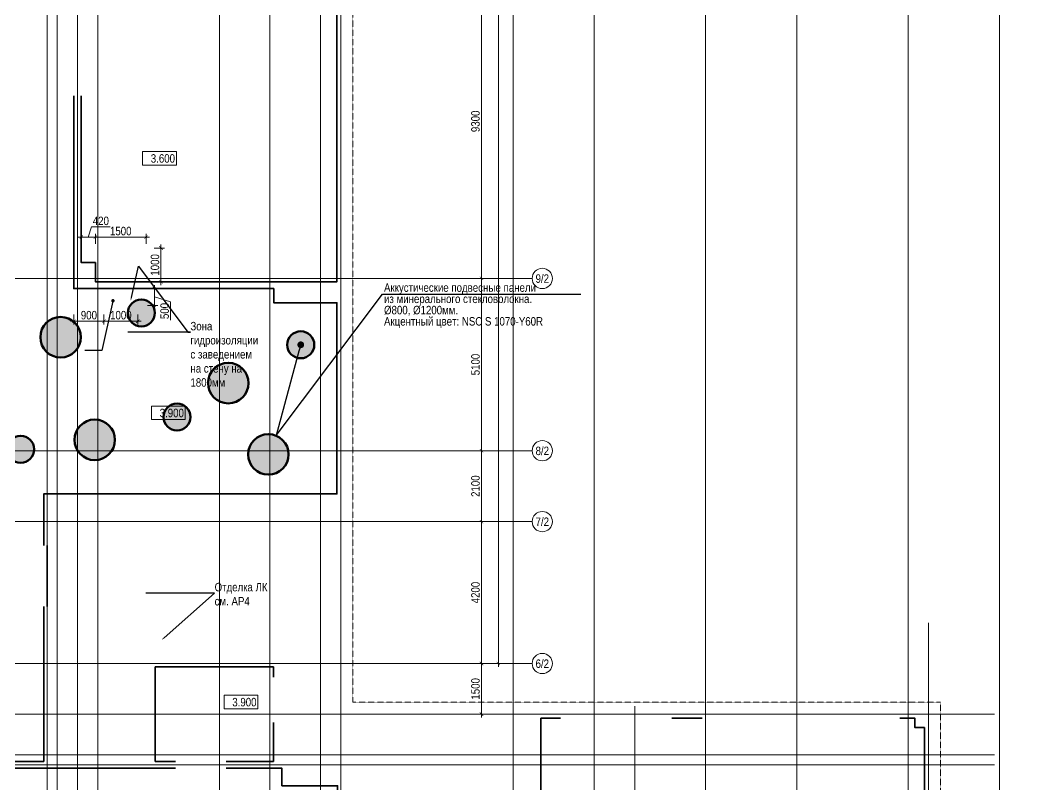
# Model space of a CAD drawing. Header units: millimetres. Extents: x -328335 to 1460319, y -208171 to 164069.
# Drawn here: x 56209 to 86450, y 11416 to 34037 of the extents above; entities that cross this region are included whole.
import ezdxf
from ezdxf import colors
from ezdxf.entities.mleader import LeaderData, LeaderLine
from ezdxf.enums import TextEntityAlignment as Align
from ezdxf.math import Vec2, Vec3

# ---------------------------------------------------------------- set-up
doc = ezdxf.new("R2010")
doc.units = ezdxf.units.MM
doc.header["$LTSCALE"] = 0.5
doc.linetypes.add('CENTER', pattern=[50.8, 31.75, -6.35, 6.35, -6.35])
doc.linetypes.add('DASHED', pattern=[19.05, 12.7, -6.35])
doc.layers.get('Defpoints').update_dxf_attribs({"color": 140})
for name, color, linetype, lineweight in [('АИ_Плинтус', 3, 'Continuous', 9), ('АИ_Полы', 1, 'Continuous', 9), ('АИ_Полы марка', 1, 'Continuous', 13), ('АИ_Полы_размеры', 7, 'Continuous', 5), ('АР6_потолок_отм', 5, 'Continuous', 5), ('АЦ_Бафы', 8, 'Continuous', 0), ('АЦ_Выноски', 7, 'Continuous', 5), ('АЦ_Стены', 8, 'Continuous', 70), ('РД_Оси_размер', 8, 'Continuous', 0)]:
    doc.layers.add(name, color=color, linetype=linetype, lineweight=lineweight)
doc.layers.add('АИ_Т_Профиль', color=2, linetype='Continuous', lineweight=40, true_color=0xffff00)
doc.layers.add('РД_Оси_100', color=7, linetype='Continuous', lineweight=0, true_color=0x525252)
doc.layers.add('АР_Делит', color=120, linetype='Continuous', lineweight=0, plot=False)
doc.styles.add('Arial_Narrow_08', font='ARIALN.TTF', dxfattribs={"width": 0.8})
doc.styles.get("Standard").update_dxf_attribs({"font": 'romans.shx', "width": 0.75})
doc.styles.add('style1', font='ARIALN.TTF')
doc.styles.add('ккк', font='isocpeur.ttf', dxfattribs={"width": 0.85, "oblique": 15})
doc.dimstyles.new('Dim100_ареал', dxfattribs={"dimscale": 100, "dimtxt": 2.5, "dimasz": 1, "dimexe": 1, "dimexo": 1, "dimgap": 0.5, "dimtad": 1, "dimzin": 12, "dimdsep": 46, "dimtxsty": 'style1', "dimblk": 'ARCHTICK', "dimcen": 1, "dimdle": 1, "dimaunit": 1, "dimadec": 0, "dimazin": 3, "dimtfac": 1, "dimtmove": 1, "dimatfit": 3, "dimldrblk": 'OPEN30', "dimfxl": 2, "dimfxlon": 1, "dimtolj": 1, "dimtzin": 0, "dimlwd": 5, "dimlwe": 5, "dimarcsym": 0})

# ---------------------------------------------------------------- blocks, each defined once
blk = doc.blocks.new('A-iden')
at = {"linetype": 'Continuous', "lineweight": 5}
blk.add_circle((0, -4), 3, dxfattribs=at)
at = {"color": 0, "linetype": 'Continuous', "lineweight": 20, "style": 'ккк', "width": 0.85}
blk.add_attdef('ID', text='', height=4, dxfattribs=at).set_placement((0.31, -3.85), align=Align.MIDDLE_CENTER)
blk = doc.blocks.new('_ArchTick')
at = {"color": 0, "linetype": 'ByBlock', "const_width": 0.15}
blk.add_lwpolyline([(-0.5, -0.5), (0.5, 0.5)], dxfattribs=at)
blk = doc.blocks.new('*D251')
at = {"layer": 'Defpoints', "color": 0, "transparency": 16777216}
for p in [(68364, 68320), (70364, 68320), (68364, 15000)]:
    blk.add_point(p, dxfattribs=at)
at = {"layer": 'РД_Оси_размер', "color": 0, "lineweight": 5, "transparency": 16777216}
for p, q in [((70364, 14900), (70364, 68420)), ((70164, 68320), (70464, 68320)), ((70164, 15000), (70464, 15000))]:
    blk.add_line(p, q, dxfattribs=at)
at = {"layer": 'РД_Оси_размер', "color": 0, "lineweight": 5, "transparency": 16777216, "xscale": 100, "yscale": 100, "zscale": 100}
for p, rotation in [((70364, 68320), 90), ((70364, 15000), 270)]:
    blk.add_blockref('_ArchTick', p, dxfattribs=dict(at, rotation=rotation))
at = {"layer": 'РД_Оси_размер', "color": 0, "transparency": 16777216, "insert": (70186, 41660), "char_height": 250, "attachment_point": 5, "rotation": 90, "style": 'style1'}
blk.add_mtext('\\A1;53320', dxfattribs=at)
blk = doc.blocks.new('_Open30')
at = {"color": 0, "linetype": 'ByBlock', "lineweight": -2}
for p, q in [((-1, 0.27), (0, 0)), ((0, 0), (-1, -0.27)), ((0, 0), (-1, 0))]:
    blk.add_line(p, q, dxfattribs=at)
blk = doc.blocks.new('*D34')
at = {"layer": 'Defpoints', "color": 0, "transparency": 16777216}
for p in [(68364, 35700), (68364, 26400), (69864, 26400)]:
    blk.add_point(p, dxfattribs=at)
at = {"layer": 'РД_Оси_размер', "color": 0, "lineweight": 5, "transparency": 16777216}
for p, q in [((69664, 35700), (69964, 35700)), ((69864, 35800), (69864, 26300)), ((69664, 26400), (69964, 26400))]:
    blk.add_line(p, q, dxfattribs=at)
at = {"layer": 'РД_Оси_размер', "color": 0, "lineweight": 5, "transparency": 16777216, "xscale": 100, "yscale": 100, "zscale": 100}
for p, rotation in [((69864, 35700), 90), ((69864, 26400), 270)]:
    blk.add_blockref('_ArchTick', p, dxfattribs=dict(at, rotation=rotation))
at = {"layer": 'РД_Оси_размер', "color": 0, "transparency": 16777216, "insert": (69686, 31050), "char_height": 250, "attachment_point": 5, "rotation": 90, "style": 'style1'}
blk.add_mtext('\\A1;9300', dxfattribs=at)
blk = doc.blocks.new('*D22')
at = {"layer": 'Defpoints', "color": 0, "transparency": 16777216}
for p in [(68364, 26400), (68364, 21300), (69864, 21300)]:
    blk.add_point(p, dxfattribs=at)
at = {"layer": 'РД_Оси_размер', "color": 0, "lineweight": 5, "transparency": 16777216}
for p, q in [((69664, 26400), (69964, 26400)), ((69864, 26500), (69864, 21200)), ((69664, 21300), (69964, 21300))]:
    blk.add_line(p, q, dxfattribs=at)
at = {"layer": 'РД_Оси_размер', "color": 0, "lineweight": 5, "transparency": 16777216, "xscale": 100, "yscale": 100, "zscale": 100}
for p, rotation in [((69864, 26400), 90), ((69864, 21300), 270)]:
    blk.add_blockref('_ArchTick', p, dxfattribs=dict(at, rotation=rotation))
at = {"layer": 'РД_Оси_размер', "color": 0, "transparency": 16777216, "insert": (69686, 23850), "char_height": 250, "attachment_point": 5, "rotation": 90, "style": 'style1'}
blk.add_mtext('\\A1;5100', dxfattribs=at)
blk = doc.blocks.new('*D35')
at = {"layer": 'Defpoints', "color": 0, "transparency": 16777216}
for p in [(68364, 21300), (68364, 19200), (69864, 19200)]:
    blk.add_point(p, dxfattribs=at)
at = {"layer": 'РД_Оси_размер', "color": 0, "lineweight": 5, "transparency": 16777216}
for p, q in [((69664, 21300), (69964, 21300)), ((69864, 21400), (69864, 19100)), ((69664, 19200), (69964, 19200))]:
    blk.add_line(p, q, dxfattribs=at)
at = {"layer": 'РД_Оси_размер', "color": 0, "lineweight": 5, "transparency": 16777216, "xscale": 100, "yscale": 100, "zscale": 100}
for p, rotation in [((69864, 21300), 90), ((69864, 19200), 270)]:
    blk.add_blockref('_ArchTick', p, dxfattribs=dict(at, rotation=rotation))
at = {"layer": 'РД_Оси_размер', "color": 0, "transparency": 16777216, "insert": (69686, 20250), "char_height": 250, "attachment_point": 5, "rotation": 90, "style": 'style1'}
blk.add_mtext('\\A1;2100', dxfattribs=at)
blk = doc.blocks.new('*D36')
at = {"layer": 'Defpoints', "color": 0, "transparency": 16777216}
for p in [(68364, 19200), (68364, 15000), (69864, 15000)]:
    blk.add_point(p, dxfattribs=at)
at = {"layer": 'РД_Оси_размер', "color": 0, "lineweight": 5, "transparency": 16777216}
for p, q in [((69664, 19200), (69964, 19200)), ((69864, 19300), (69864, 14900)), ((69664, 15000), (69964, 15000))]:
    blk.add_line(p, q, dxfattribs=at)
at = {"layer": 'РД_Оси_размер', "color": 0, "lineweight": 5, "transparency": 16777216, "xscale": 100, "yscale": 100, "zscale": 100}
for p, rotation in [((69864, 19200), 90), ((69864, 15000), 270)]:
    blk.add_blockref('_ArchTick', p, dxfattribs=dict(at, rotation=rotation))
at = {"layer": 'РД_Оси_размер', "color": 0, "transparency": 16777216, "insert": (69686, 17100), "char_height": 250, "attachment_point": 5, "rotation": 90, "style": 'style1'}
blk.add_mtext('\\A1;4200', dxfattribs=at)
blk = doc.blocks.new('*D23')
at = {"layer": 'Defpoints', "color": 0, "transparency": 16777216}
for p in [(68364, 15000), (68364, 13500), (69864, 13500)]:
    blk.add_point(p, dxfattribs=at)
at = {"layer": 'РД_Оси_размер', "color": 0, "lineweight": 5, "transparency": 16777216}
for p, q in [((69664, 15000), (69964, 15000)), ((69864, 15100), (69864, 13400)), ((69664, 13500), (69964, 13500))]:
    blk.add_line(p, q, dxfattribs=at)
at = {"layer": 'РД_Оси_размер', "color": 0, "lineweight": 5, "transparency": 16777216, "xscale": 100, "yscale": 100, "zscale": 100}
for p, rotation in [((69864, 15000), 90), ((69864, 13500), 270)]:
    blk.add_blockref('_ArchTick', p, dxfattribs=dict(at, rotation=rotation))
at = {"layer": 'РД_Оси_размер', "color": 0, "transparency": 16777216, "insert": (69686, 14250), "char_height": 250, "attachment_point": 5, "rotation": 90, "style": 'style1'}
blk.add_mtext('\\A1;1500', dxfattribs=at)
blk = doc.blocks.new('Отметка_план')
at = {"color": 7, "lineweight": 5}
blk.add_lwpolyline([(0, 0), (10, 0), (10, 4), (0, 4)], close=True, dxfattribs=at)
at = {"style": 'Arial_Narrow_08', "width": 0.8}
blk.add_attdef('OTMG', text='', height=2.5, dxfattribs=at).set_placement((9.06, 0.7), align=Align.RIGHT)
blk = doc.blocks.new('*D99')
at = {"layer": 'Defpoints', "color": 0, "transparency": 16777216}
for p in [(59930, 27622), (58430, 26300), (59930, 26300)]:
    blk.add_point(p, dxfattribs=at)
at = {"layer": 'АИ_Полы_размеры', "color": 0, "lineweight": 5, "transparency": 16777216}
for p, q in [((58330, 27622), (60030, 27622)), ((58430, 27422), (58430, 27722)), ((59930, 27422), (59930, 27722))]:
    blk.add_line(p, q, dxfattribs=at)
at = {"layer": 'АИ_Полы_размеры', "color": 0, "lineweight": 5, "transparency": 16777216, "xscale": 100, "yscale": 100, "zscale": 100, "rotation": 180}
blk.add_blockref('_ArchTick', (58430, 27622), dxfattribs=at)
at = {"layer": 'АИ_Полы_размеры', "color": 0, "lineweight": 5, "transparency": 16777216, "xscale": 100, "yscale": 100, "zscale": 100}
blk.add_blockref('_ArchTick', (59930, 27622), dxfattribs=at)
at = {"layer": 'АИ_Полы_размеры', "color": 0, "transparency": 16777216, "insert": (59180, 27800), "char_height": 250, "attachment_point": 5, "style": 'style1'}
blk.add_mtext('\\A1;1500', dxfattribs=at)
blk = doc.blocks.new('*D100')
at = {"layer": 'Defpoints', "color": 0, "transparency": 16777216}
for p in [(59930, 27300), (60372, 27300), (59930, 26300)]:
    blk.add_point(p, dxfattribs=at)
at = {"layer": 'АИ_Полы_размеры', "color": 0, "lineweight": 5, "transparency": 16777216}
for p, q in [((60172, 27300), (60472, 27300)), ((60372, 26200), (60372, 27400)), ((60172, 26300), (60472, 26300))]:
    blk.add_line(p, q, dxfattribs=at)
at = {"layer": 'АИ_Полы_размеры', "color": 0, "lineweight": 5, "transparency": 16777216, "xscale": 100, "yscale": 100, "zscale": 100}
for p, rotation in [((60372, 27300), 90), ((60372, 26300), 270)]:
    blk.add_blockref('_ArchTick', p, dxfattribs=dict(at, rotation=rotation))
at = {"layer": 'АИ_Полы_размеры', "color": 0, "transparency": 16777216, "insert": (60195, 26800), "char_height": 250, "attachment_point": 5, "rotation": 90, "style": 'style1'}
blk.add_mtext('\\A1;1000', dxfattribs=at)
blk = doc.blocks.new('*D173')
at = {"layer": 'Defpoints', "color": 0, "transparency": 16777216}
for p in [(58010, 27622), (58010, 27300), (58430, 27300)]:
    blk.add_point(p, dxfattribs=at)
at = {"layer": 'АИ_Полы_размеры', "color": 0, "lineweight": 5, "transparency": 16777216}
for p, q in [((58220, 27622), (58311, 27925)), ((58311, 27925), (58871, 27925)), ((58530, 27622), (57910, 27622)), ((58010, 27422), (58010, 27722)), ((58430, 27422), (58430, 27722))]:
    blk.add_line(p, q, dxfattribs=at)
at = {"layer": 'АИ_Полы_размеры', "color": 0, "lineweight": 5, "transparency": 16777216, "xscale": 100, "yscale": 100, "zscale": 100, "rotation": 180}
blk.add_blockref('_ArchTick', (58010, 27622), dxfattribs=at)
at = {"layer": 'АИ_Полы_размеры', "color": 0, "lineweight": 5, "transparency": 16777216, "xscale": 100, "yscale": 100, "zscale": 100}
blk.add_blockref('_ArchTick', (58430, 27622), dxfattribs=at)
at = {"layer": 'АИ_Полы_размеры', "color": 0, "transparency": 16777216, "insert": (58591, 28102), "char_height": 250, "attachment_point": 5, "style": 'style1'}
blk.add_mtext('\\A1;420', dxfattribs=at)
blk = doc.blocks.new('*D178')
at = {"layer": 'Defpoints', "color": 0, "transparency": 16777216}
for p in [(58684, 25600), (59684, 25600), (59684, 25132)]:
    blk.add_point(p, dxfattribs=at)
at = {"layer": 'АИ_Полы_размеры', "color": 0, "lineweight": 5, "transparency": 16777216}
for p, q in [((58584, 25132), (59784, 25132)), ((58684, 25332), (58684, 25032)), ((59684, 25332), (59684, 25032))]:
    blk.add_line(p, q, dxfattribs=at)
at = {"layer": 'АИ_Полы_размеры', "color": 0, "lineweight": 5, "transparency": 16777216, "xscale": 100, "yscale": 100, "zscale": 100, "rotation": 180}
blk.add_blockref('_ArchTick', (58684, 25132), dxfattribs=at)
at = {"layer": 'АИ_Полы_размеры', "color": 0, "lineweight": 5, "transparency": 16777216, "xscale": 100, "yscale": 100, "zscale": 100}
blk.add_blockref('_ArchTick', (59684, 25132), dxfattribs=at)
at = {"layer": 'АИ_Полы_размеры', "color": 0, "transparency": 16777216, "insert": (59184, 25310), "char_height": 250, "attachment_point": 5, "style": 'style1'}
blk.add_mtext('\\A1;1000', dxfattribs=at)
blk = doc.blocks.new('*D179')
at = {"layer": 'Defpoints', "color": 0, "transparency": 16777216}
for p in [(59684, 26100), (60177, 26100), (59684, 25600)]:
    blk.add_point(p, dxfattribs=at)
at = {"layer": 'АИ_Полы_размеры', "color": 0, "lineweight": 5, "transparency": 16777216}
for p, q in [((59977, 26100), (60277, 26100)), ((60177, 25500), (60177, 26200)), ((60177, 25850), (60658, 25711)), ((60658, 25711), (60658, 25159)), ((59977, 25600), (60277, 25600))]:
    blk.add_line(p, q, dxfattribs=at)
at = {"layer": 'АИ_Полы_размеры', "color": 0, "lineweight": 5, "transparency": 16777216, "xscale": 100, "yscale": 100, "zscale": 100}
for p, rotation in [((60177, 26100), 90), ((60177, 25600), 270)]:
    blk.add_blockref('_ArchTick', p, dxfattribs=dict(at, rotation=rotation))
at = {"layer": 'АИ_Полы_размеры', "color": 0, "transparency": 16777216, "insert": (60480, 25435), "char_height": 250, "attachment_point": 5, "rotation": 90, "style": 'style1'}
blk.add_mtext('\\A1;500', dxfattribs=at)
blk = doc.blocks.new('*D180')
at = {"layer": 'Defpoints', "color": 0, "transparency": 16777216}
for p in [(57790, 26100), (58684, 26100), (57790, 25132)]:
    blk.add_point(p, dxfattribs=at)
at = {"layer": 'АИ_Полы_размеры', "color": 0, "lineweight": 5, "transparency": 16777216}
for p, q in [((58784, 25132), (57690, 25132)), ((57790, 25332), (57790, 25032)), ((58684, 25332), (58684, 25032))]:
    blk.add_line(p, q, dxfattribs=at)
at = {"layer": 'АИ_Полы_размеры', "color": 0, "lineweight": 5, "transparency": 16777216, "xscale": 100, "yscale": 100, "zscale": 100, "rotation": 180}
blk.add_blockref('_ArchTick', (57790, 25132), dxfattribs=at)
at = {"layer": 'АИ_Полы_размеры', "color": 0, "lineweight": 5, "transparency": 16777216, "xscale": 100, "yscale": 100, "zscale": 100}
blk.add_blockref('_ArchTick', (58684, 25132), dxfattribs=at)
at = {"layer": 'АИ_Полы_размеры', "color": 0, "transparency": 16777216, "insert": (58237, 25310), "char_height": 250, "attachment_point": 5, "style": 'style1'}
blk.add_mtext('\\A1;900', dxfattribs=at)
blk = doc.blocks.new('Баф_ор1_800')
at = {"layer": 'АЦ_Стены', "true_color": 0xee6119}
h = blk.add_hatch(color=32, dxfattribs=at)
h.dxf.hatch_style = 1
h.paths.add_polyline_path([(400, 0, 1), (-400, 0, 1)])
at = {"layer": 'АЦ_Стены', "color": 32, "true_color": 0xee6119}
blk.add_circle((0, 0), 400, dxfattribs=at)
blk = doc.blocks.new('Баф_Ор-1_1200')
at = {"layer": 'АЦ_Стены', "true_color": 0xee6119}
h = blk.add_hatch(color=32, dxfattribs=at)
h.dxf.hatch_style = 1
h.paths.add_polyline_path([(600, 0, 1), (-600, 0, 1)])
at = {"layer": 'АЦ_Стены', "color": 32, "true_color": 0xee6119}
blk.add_circle((0, 0), 600, dxfattribs=at)
blk = doc.blocks.new('_Dot')
at = {"color": 0, "linetype": 'ByBlock', "lineweight": -2}
blk.add_line((-0.5, 0), (-1, 0), dxfattribs=at)
at = {"color": 0, "linetype": 'ByBlock', "const_width": 0.5}
blk.add_lwpolyline([(-0.25, 0, 1), (0.25, 0, 1)], format="xyb", close=True, dxfattribs=at)
blk = doc.blocks.new('СОШ_2200_АР_ОСИ_М100_28.05.24')
at = {"layer": 'АР_Делит', "color": 5, "linetype": 'DASHED'}
blk.add_lwpolyline([(114955, 135155), (114955, -355), (93595.036, -355), (93595.036, 13855), (94145, 13855), (94145, 68320), (66055, 68320), (66055, 13857.73), (83455, 13857.73), (83455, -355), (45245, -355), (45245, 13145), (44695, 13145), (44695, 26755), (45245, 26755), (45245, 68320), (20455, 68320), (20455, 26755), (27955, 26755), (27955, 13145), (-355, 13145), (-355, 100855), (37145, 100855), (37145, 129155)], dxfattribs=at)
at = {"layer": 'РД_Оси_100', "color": 8, "linetype": 'CENTER', "true_color": 0x808080}
for p, q in [((63600, -6155), (63600, 139938.679)), ((65100, -6155), (65100, 139938.679)), ((73200, -6155), (73200, 139938.679)), ((79200, -6155), (79200, 139938.679)), ((85200, -6155), (85200, 139938.679)), ((70800, -6155), (70800, 90900)), ((62100, -6155), (62100, 73302.739)), ((43327.994, 26400), (71363.995, 26400)), ((71363.995, 19200), (33000, 19200)), ((71363.995, 15000), (33000, 15000)), ((33000, 13500), (85055, 13500)), ((65700, 13500), (71364.045, 13500))]:
    blk.add_line(p, q, dxfattribs=at)
for points in [[(57300, 139938.679), (57300, -6155)], [(58500, 139938.679), (58500, -6155)], [(65700, -6155), (65700, 139938.679)], [(76500, 139938.679), (76500, -6155)], [(82500, 139938.679), (82500, -6155)], [(57000, 70839.76), (57000, -5755), (56700, -6155)], [(57900, 70753.904), (57900, -6155)], [(33000, 21300), (71363.995, 21300)], [(83100, 16208.195), (83100, -6155)], [(74400, 13738.107), (74400, -6155)], [(85055, 12300), (33500, 12300), (33000, 12450)], [(85055, 12000), (33500, 12000), (33000, 11850)]]:
    blk.add_lwpolyline(points, dxfattribs=at)
at = {"layer": 'РД_Оси_100', "color": 0}
ref = blk.add_blockref('A-iden', (71663.995, 26800), dxfattribs=dict(at, xscale=100, yscale=100, zscale=100))
ref.add_attrib('ID', '9/2', dxfattribs={"layer": '0', "linetype": 'Continuous', "height": 250, "style": 'style1'}).set_placement((71663.995, 26400), align=Align.MIDDLE)
ref = blk.add_blockref('A-iden', (71663.995, 21700), dxfattribs=dict(at, xscale=100, yscale=100, zscale=100))
ref.add_attrib('ID', '8/2', dxfattribs={"layer": '0', "linetype": 'Continuous', "height": 250, "style": 'style1'}).set_placement((71663.995, 21300), align=Align.MIDDLE)
ref = blk.add_blockref('A-iden', (71663.995, 19600), dxfattribs=dict(at, xscale=100, yscale=100, zscale=100))
ref.add_attrib('ID', '7/2', dxfattribs={"layer": '0', "linetype": 'Continuous', "height": 250, "style": 'style1'}).set_placement((71663.995, 19200), align=Align.MIDDLE)
ref = blk.add_blockref('A-iden', (71663.995, 15400), dxfattribs=dict(at, xscale=100, yscale=100, zscale=100))
ref.add_attrib('ID', '6/2', dxfattribs={"layer": '0', "linetype": 'Continuous', "height": 250, "style": 'style1'}).set_placement((71663.995, 15000), align=Align.MIDDLE)
at = {"layer": 'РД_Оси_размер'}
for base, p1, p2, picture, middle in [((70363.995, 68320), (68363.995, 15000), (68363.995, 68320), '*D251', (70186.352, 41660)), ((69863.995, 26400), (68363.995, 35700), (68363.995, 26400), '*D34', (69686.352, 31050)), ((69863.995, 21300), (68363.995, 26400), (68363.995, 21300), '*D22', (69686.352, 23850)), ((69863.995, 19200), (68363.995, 21300), (68363.995, 19200), '*D35', (69686.352, 20250)), ((69863.995, 15000), (68363.995, 19200), (68363.995, 15000), '*D36', (69686.352, 17100)), ((69863.995, 13500), (68363.995, 15000), (68363.995, 13500), '*D23', (69686.352, 14250))]:
    dim = blk.add_linear_dim(base=base, p1=p1, p2=p2, angle=90, dimstyle='Dim100_ареал', dxfattribs=at)
    dim.commit()
    dim.dimension.update_dxf_attribs({"geometry": picture, "text_midpoint": middle})

msp = doc.modelspace()

# ---------------------------------------------------------------- linework, layer by layer
at = {"layer": 'АИ_Плинтус', "color": 24, "linetype": 'ByBlock', "lineweight": 35, "true_color": 0xa52900}
for points in [[(58010, 34700), (58010, 35500), (65580, 35500), (65580, 26300), (58430, 26300), (58430, 26870), (58010, 26870), (58010, 31800)], [(57790, 31800), (57790, 26100), (63710, 26100), (63710, 25680), (65580, 25680), (65580, 20020), (56900, 20020), (56900, 18490)], [(56900, 16690), (56900.001, 12100.009), (53510, 12100.009), (53510, 12250)]]:
    msp.add_lwpolyline(points, dxfattribs=at)
at = {"layer": 'АИ_Плинтус', "color": 160, "linetype": 'ByBlock', "lineweight": 35, "true_color": 0x003fff}
for points in [[(63700, 14599.253), (63700, 14900), (60200, 14897), (60200, 12100), (60800.004, 12100)], [(72200, 13380), (71623.967, 13380), (71623.967, 11082.73), (65600, 11082.623), (65600, 11380), (63951.585, 11380), (63951.585, 11900), (62300.004, 11900)], [(75500, 13380), (76400, 13380)], [(82248.763, 120), (82700, 120), (82700, 400), (82980, 400), (82980, 7690), (82700, 7690), (82700, 8190), (82980, 8190), (82980, 13102.73), (82700, 13102.73), (82700, 13380), (82248.941, 13380)], [(62300.004, 12100), (63700, 12100), (63700, 13249.253)], [(45700, 11500), (45700, 11900.006), (60800.004, 11900.007)]]:
    msp.add_lwpolyline(points, dxfattribs=at)
at = {"layer": 'АИ_Т_Профиль', "linetype": 'ByBlock', "lineweight": 35}
msp.add_lwpolyline([(57000, 16690), (57000, 18490)], dxfattribs=at)

# ---------------------------------------------------------------- block references
at = {"layer": 'АР6_потолок_отм'}
ref = msp.add_blockref('Отметка_план', (59829.24, 29756.311), dxfattribs=dict(at, xscale=100, yscale=100, zscale=100))
ref.add_attrib('OTMG', '3.600', dxfattribs={"layer": '0', "color": 0, "height": 250, "style": 'style1'}).set_placement((60786.658, 30076.127), align=Align.TOP_RIGHT)
ref = msp.add_blockref('Отметка_план', (60092.935, 22221.885), dxfattribs=dict(at, xscale=100, yscale=100, zscale=100))
ref.add_attrib('OTMG', '3.900', dxfattribs={"layer": '0', "color": 0, "height": 250, "style": 'style1'}).set_placement((61050.353, 22541.701), align=Align.TOP_RIGHT)
ref = msp.add_blockref('Отметка_план', (62243.209, 13661.714), dxfattribs=dict(at, xscale=100, yscale=100, zscale=100))
ref.add_attrib('OTMG', '3.900', dxfattribs={"layer": '0', "color": 0, "height": 250, "style": 'style1'}).set_placement((63200.627, 13981.53), align=Align.TOP_RIGHT)
at = {"layer": 'АЦ_Бафы'}
for name, p in [('Баф_ор1_800', (59789.915, 25378.634)), ('Баф_Ор-1_1200', (57398.889, 24659.418)), ('Баф_ор1_800', (64511.561, 24434.813)), ('Баф_Ор-1_1200', (62365.928, 23301.125)), ('Баф_ор1_800', (60846.433, 22296.451)), ('Баф_Ор-1_1200', (58408.11, 21621.806)), ('Баф_Ор-1_1200', (63551.028, 21190.797)), ('Баф_ор1_800', (56217.499, 21342.963))]:
    msp.add_blockref(name, p, dxfattribs=at)
at = {"layer": 'РД_Оси_100'}
msp.add_blockref('СОШ_2200_АР_ОСИ_М100_28.05.24', (0, 0), dxfattribs=at)

# ---------------------------------------------------------------- dimensions: what is measured, and where the dimension line sits
at = {"layer": 'АИ_Полы_размеры'}
for base, p1, p2, picture, middle in [((58010, 27622.206), (58430, 27300), (58010, 27300), '*D173', (58360.793, 28102.492)), ((59930, 27622.206), (58430, 26300), (59930, 26300), '*D99', (59180, 27799.849)), ((59684.393, 25132.135), (58684.393, 25600), (59684.393, 25600), '*D178', (59184.393, 25309.778))]:
    dim = msp.add_linear_dim(base=base, p1=p1, p2=p2, dimstyle='Dim100_ареал', dxfattribs=at)
    dim.commit()
    dim.dimension.update_dxf_attribs({"geometry": picture, "text_midpoint": middle})
dim = msp.add_linear_dim(base=(60372.364, 27300), p1=(59930, 26300), p2=(59930, 27300), angle=90, dimstyle='Dim100_ареал', dxfattribs=at)
dim.commit()
dim.dimension.update_dxf_attribs({"geometry": '*D100', "text_midpoint": (60194.721, 26800)})
dim = msp.add_linear_dim(base=(57790, 25132.135), p1=(58684.393, 26100), p2=(57790, 26100), text='900', dimstyle='Dim100_ареал', dxfattribs=at)
dim.commit()
dim.dimension.update_dxf_attribs({"geometry": '*D180', "text_midpoint": (58237.196, 25309.778)})
dim = msp.add_linear_dim(base=(60176.757, 26100), p1=(59684.393, 25600), p2=(59684.393, 26100), angle=90, dimstyle='Dim100_ареал', dxfattribs=at)
dim.commit()
dim.dimension.update_dxf_attribs({"geometry": '*D179', "text_midpoint": (60657.828, 25661.397), "dimtype": 160})

# ---------------------------------------------------------------- leaders
at = {"layer": 'АИ_Полы', "color": 7, "lineweight": 0}
ml = msp.add_multileader_mtext('Standard', dxfattribs=at)
ml.set_content('Зона гидроизоляции\\Pс заведением на стену на 1800мм', color=7, style='style1')
ml.set_leader_properties()
ml.build(insert=Vec2(0, 0))
ml.multileader.update_dxf_attribs({"text_left_attachment_type": 6, "text_right_attachment_type": 6, "dogleg_length": 0.36, "arrow_head_size": 100})
ctx = ml.context
ctx.base_point, ctx.char_height, ctx.arrow_head_size, ctx.landing_gap_size, ctx.plane_origin = Vec3(61243.892, 24811.634), 250, 100, 0, Vec3(127946.089, 7704.785)
ctx.left_attachment, ctx.right_attachment = 6, 6
notes = []
notes.append((ctx, [(0, (1, 1, 0), (61170.798, 24811.634), (1, 0), 73.094, [(1, [(59473.967, 25738.771), (59705.281, 26765.233)], 0, [])])]))
ctx.mtext.insert, ctx.mtext.rotation, ctx.mtext.width, ctx.mtext.defined_height, ctx.mtext.flow_direction = Vec3(61243.892, 25111.634), 6.283185307, 1831.10562, 363.96, 5
ml = msp.add_multileader_mtext('Standard', dxfattribs=at)
ml.set_content('Отделка ЛК \\Pсм. АР4', color=7, style='style1')
ml.set_leader_properties()
ml.build(insert=Vec2(0, 0))
ml.multileader.update_dxf_attribs({"text_left_attachment_type": 6, "text_right_attachment_type": 6, "dogleg_length": 0.36, "arrow_head_size": 100})
ctx = ml.context
ctx.base_point, ctx.char_height, ctx.arrow_head_size, ctx.landing_gap_size, ctx.plane_origin = Vec3(61960.486, 17085.872), 250, 100, 0, Vec3(134320.92, -1619.733)
ctx.left_attachment, ctx.right_attachment = 6, 6
notes.append((ctx, [(0, (1, 1, 0), (61960.126, 17085.872), (1, 0), 0.36, [(1, [(60388.912, 15696.491)], 0, [])])]))
ctx.mtext.insert, ctx.mtext.rotation, ctx.mtext.width, ctx.mtext.defined_height, ctx.mtext.flow_direction = Vec3(61960.486, 17385.872), 6.283185307, 2384.53574, 799.326, 5
at = {"layer": 'АИ_Полы марка', "color": 0}
ml = msp.add_multileader_mtext('Standard', dxfattribs=at)
ml.set_content('')
ml.set_leader_properties()
ml.set_arrow_properties(name='DOT')
ml.build(insert=Vec2(0, 0))
ml.multileader.update_dxf_attribs({"text_right_attachment_type": 6, "dogleg_length": 3, "arrow_head_size": 100, "scale": 100})
ctx = ml.context
ctx.base_point, ctx.scale, ctx.char_height, ctx.arrow_head_size, ctx.landing_gap_size, ctx.plane_origin = Vec3(57919.088, 24390.649), 100, 250, 100, 200, Vec3(59118.118, 25600)
ctx.right_attachment, ctx.text_align_type = 6, 2
notes.append((ctx, [(0, (1, 1, 0), (58619.088, 24265.649), (-1, 0), 300, [(0, [(58950.609, 25739.526)], 0, [])])]))
ctx.mtext.insert, ctx.mtext.alignment, ctx.mtext.flow_direction = Vec3(58119.088, 24515.649), 3, 5
at = {"layer": 'АЦ_Выноски'}
ml = msp.add_multileader_mtext('Standard', dxfattribs=at)
ml.set_content('\\pxa0.66667;Аккустические подвесные панели \\Pиз минерального стекловолокна. \\P%%C800, %%C1200мм. \\PАкцентный цвет: {\\C240;\\c2367469;NSC S 1070-Y60R}', color=256, style='style1')
ml.set_leader_properties(color=256)
ml.set_arrow_properties(name='DOT')
ml.build(insert=Vec2(0, 0))
ml.multileader.update_dxf_attribs({"has_dogleg": 0, "text_left_attachment_type": 6, "text_right_attachment_type": 6, "arrow_head_size": 200, "scale": 100})
ctx = ml.context
ctx.base_point, ctx.scale, ctx.char_height, ctx.arrow_head_size, ctx.landing_gap_size, ctx.plane_origin, ctx.plane_x_axis, ctx.plane_y_axis = Vec3(66927.111, 25934.222), 100, 250, 200, 50, Vec3(68502.806, 26656.612), Vec3(1, 0.00000001), Vec3(-0.00000001, 1)
ctx.left_attachment, ctx.right_attachment = 6, 6
notes.append((ctx, [(1, (1, 1, 0), (66127.111, 25934.222), (1, 0.00000001), 800, [(1, [(64511.561, 24434.813), (63779.122, 21745.751)], 0, [])])]))
ctx.mtext.insert, ctx.mtext.text_direction, ctx.mtext.rotation, ctx.mtext.line_spacing_factor, ctx.mtext.flow_direction = Vec3(66977.111, 26253.629), Vec3(1, 0.00000001), 0.00000001, 0.8, 5
ml = msp.add_multileader_mtext('Standard', dxfattribs=at)
ml.set_content('\\pxa0.66667;Аккустические подвесные панели \\Pиз минерального стекловолокна. \\P\\pt10;%%C800, %%C1200мм. Акцентный цвет: {\\C240;\\c2367469;NSC S 0570-Y20R}', color=256, style='style1')
ml.set_leader_properties(color=256)
ml.set_arrow_properties(name='DOT')
ml.build(insert=Vec2(0, 0))
ml.multileader.update_dxf_attribs({"has_dogleg": 0, "text_left_attachment_type": 6, "text_right_attachment_type": 6, "arrow_head_size": 200, "scale": 100})
ctx = ml.context
ctx.base_point, ctx.scale, ctx.char_height, ctx.arrow_head_size, ctx.landing_gap_size, ctx.plane_origin, ctx.plane_x_axis, ctx.plane_y_axis = Vec3(16372.028, 12369.827), 100, 250, 200, 50, Vec3(13858, 9827.527), Vec3(1, 0.00000001), Vec3(-0.00000001, 1)
ctx.left_attachment, ctx.right_attachment = 6, 6
notes.append((ctx, [(1, (1, 1, 0), (15572.028, 12369.827), (1, 0.00000001), 800, [(1, [(11214.92, 17752.959), (14845.664, 22887.072)], 0, [])])]))
ctx.mtext.insert, ctx.mtext.text_direction, ctx.mtext.rotation, ctx.mtext.width, ctx.mtext.line_spacing_factor, ctx.mtext.flow_direction = Vec3(16422.028, 12689.233), Vec3(1, 0.00000001), 0.00000001, 11047.033, 0.8, 5
for ctx, leaders in notes:
    for number, flags, end, landing, length, lines in leaders:
        leader = LeaderData()
        leader.index, (leader.has_last_leader_line, leader.has_dogleg_vector, leader.attachment_direction) = number, flags
        leader.last_leader_point, leader.dogleg_vector, leader.dogleg_length = Vec3(end), Vec3(landing), length
        for number, points, colour, breaks in lines:
            line = LeaderLine()
            line.index, line.vertices, line.color, line.breaks = number, Vec3.list(points), colors.encode_raw_color(colour), breaks
            leader.lines.append(line)
        ctx.leaders.append(leader)

doc.saveas('drawing.dxf')
